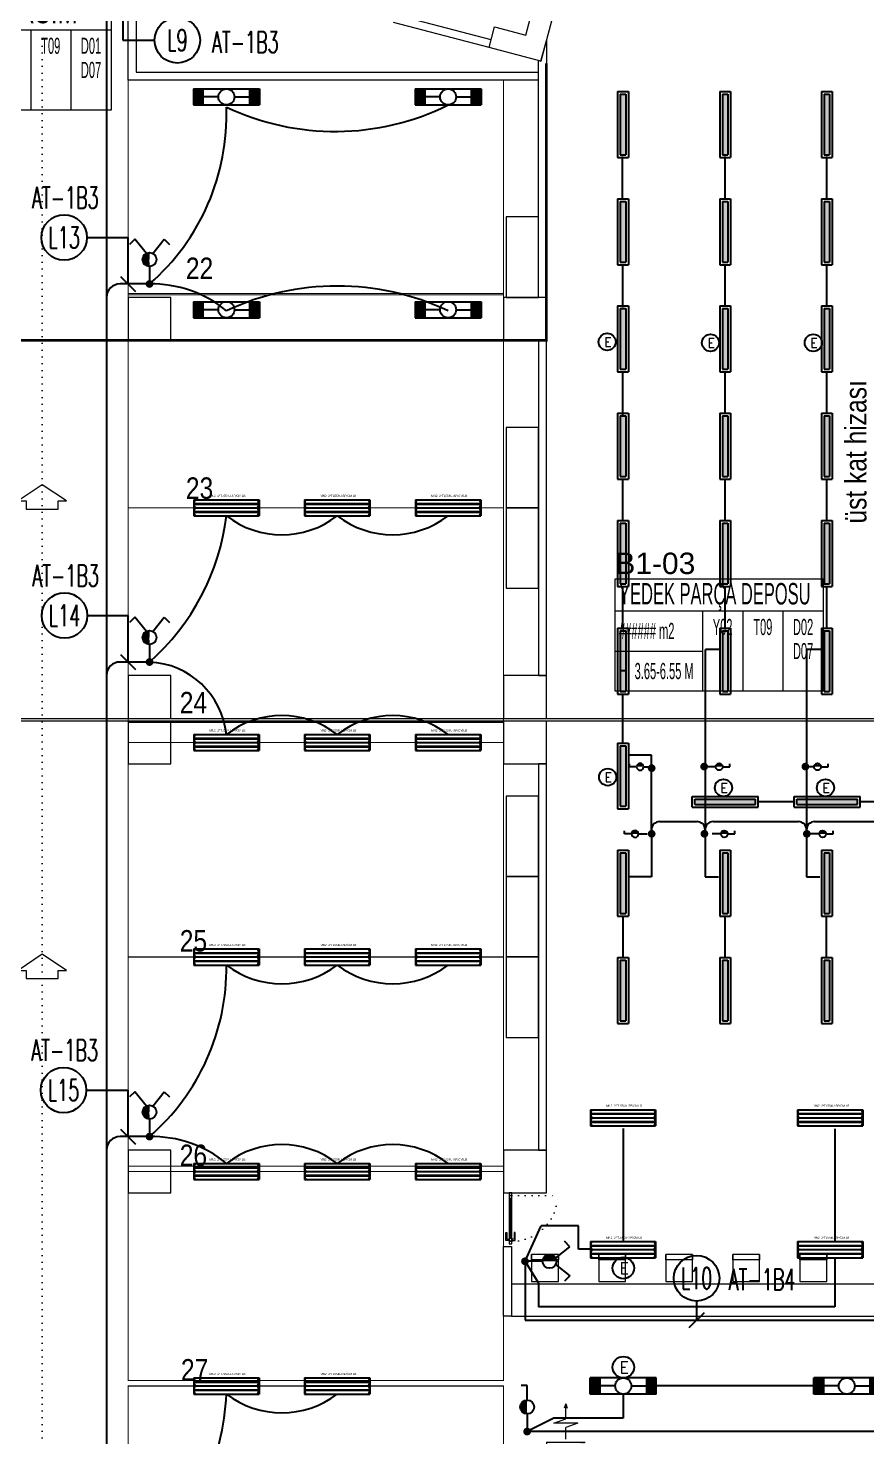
# Model space of a CAD drawing. Header units: metres. Extents: x -13316 to 152404, y -3899 to 30226.
# Drawn here: x 59094 to 60657, y 4665 to 7292 of the extents above; entities that cross this region are included whole.
import ezdxf
from ezdxf.enums import TextEntityAlignment as Align

# ---------------------------------------------------------------- set-up
doc = ezdxf.new("R2010")
doc.units = ezdxf.units.M
doc.header["$LTSCALE"] = 100
doc.header["$MEASUREMENT"] = 0
doc.header["$PDMODE"] = 1
doc.linetypes.add('DOT2', pattern=[0.125, 0, -0.125])
doc.linetypes.add('HIDDEN', pattern=[0.375, 0.25, -0.125])
doc.layers.get('0').update_dxf_attribs({"color": 9, "lineweight": 9})
for name, color, linetype, lineweight in [('00', 9, 'Continuous', 9), ('01', 9, 'Continuous', 9), ('05', 9, 'Continuous', 9), ('06B', 9, 'Continuous', 9), ('06D', 9, 'Continuous', 9), ('10', 9, 'Continuous', 9), ('15', 9, 'Continuous', 9), ('20', 9, 'DOT2', 9), ('21', 9, 'Continuous', 9), ('21_mahal200', 9, 'Continuous', 9), ('32-ekipman', 9, 'Continuous', 9), ('E-1x36 W SIVAÜSTÜ FLUORESAN ARMATÜR (ETANŞ)', 7, 'Continuous', 30), ('E-2x36 W SIVAÜSTÜ FLUORESAN ARMATÜR (ETANŞ)', 7, 'Continuous', 30), ('E-2x54 W SIVAÜSTÜ FLUORESAN YÜKSEK TAVAN ARMATÜRÜ', 7, 'Continuous', 30), ('E-ACİL AYDINLATMA KİTİ', 7, 'Continuous', 30), ('E-ANAHTAR (ETANŞ)', 7, 'Continuous', 30), ('E-KABLO', 7, 'Continuous', 30), ('E-KOMÜTATÖR ANAHTAR (ETANŞ)', 7, 'Continuous', 30), ('E-LINYE', 7, 'Continuous', 30)]:
    doc.layers.add(name, color=color, linetype=linetype, lineweight=lineweight)
doc.styles.add('Arial', font='arial.ttf', dxfattribs={"height": 2.5})
doc.styles.add('E-YAZI', font='txttw.shx')
doc.styles.add('MuuM_TEXT-STANDART', font='ARIALN.TTF')

# ---------------------------------------------------------------- blocks, each defined once
blk = doc.blocks.new('2x54 W SIVAÜSTÜ FLUORESAN YÜKSEK TAVAN ARMATÜRÜ')
at = {"layer": 'E-2x54 W SIVAÜSTÜ FLUORESAN YÜKSEK TAVAN ARMATÜRÜ', "color": 4}
for p, q in [((-60.8, 15), (-60.8, -15)), ((-60.8, 15), (60.8, 15)), ((-60, 0), (-15, 0)), ((15, 0), (60, 0)), ((60.8, 15), (60.8, 0)), ((60.8, 0), (60.8, -15)), ((-60.8, -15), (60.8, -15))]:
    blk.add_line(p, q, dxfattribs=at)
at = {"layer": 'E-2x54 W SIVAÜSTÜ FLUORESAN YÜKSEK TAVAN ARMATÜRÜ', "color": 7}
for p, q in [((-60.8, 0), (60.8, 0)), ((-59.3, 8), (59.3, 8)), ((-59.2, 7), (59.4, 7)), ((-59.3, -7), (59.3, -7)), ((-59.2, -8), (59.4, -8))]:
    blk.add_line(p, q, dxfattribs=at)
for centre in [(-59.2, 7.6), (-59.2, 7.3), (59.4, 7.6), (59.4, 7.3), (-59.2, -7.4), (-59.2, -7.7), (59.4, -7.4), (59.4, -7.7)]:
    blk.add_circle(centre, 0.11, dxfattribs=at)
for centre, radius, start, end in [((-48.7, 7.5), 12.1, 141.86, 218.14), ((-59.1, 7.5), 0.515, 106.8674, 266.7612), ((-59.3, 7.5), 0.519, 289.2244, 84.4042), ((48.7, 7.5), 12.1, 321.86, 38.14), ((59.5, 7.5), 0.515, 106.8674, 266.7612), ((59.3, 7.5), 0.519, 289.2244, 84.4042), ((-48.7, -7.5), 12.1, 141.86, 218.14), ((-59.1, -7.5), 0.515, 106.8674, 266.7612), ((-59.3, -7.5), 0.519, 289.2244, 84.4042), ((48.7, -7.5), 12.1, 321.86, 38.14), ((59.5, -7.5), 0.515, 106.8674, 266.7612), ((59.3, -7.5), 0.519, 289.2244, 84.4042)]:
    blk.add_arc(centre, radius, start, end, dxfattribs=at)
at = {"layer": 'E-2x54 W SIVAÜSTÜ FLUORESAN YÜKSEK TAVAN ARMATÜRÜ', "color": 7, "style": 'Arial'}
blk.add_text('MN2  2*TL554U-SP/CM LB', height=3.951, dxfattribs=at).set_placement((-31.6, 20.4))
blk = doc.blocks.new('100_KOMÜTATÖR ANAHTAR (ETANŞ)')
at = {"layer": 'E-KOMÜTATÖR ANAHTAR (ETANŞ)', "color": 4}
for p, q in [((-1.7, 5.22), (-2.33, 4.62)), ((-0.37, 3.56), (-1.7, 5.22)), ((0.37, 3.56), (1.7, 5.22)), ((1.7, 5.22), (2.33, 4.62)), ((0, 2.05), (0, 0))]:
    blk.add_line(p, q, dxfattribs=at)
at = {"layer": 'E-KOMÜTATÖR ANAHTAR (ETANŞ)', "color": 4, "const_width": 0.81}
blk.add_lwpolyline([(0, 3.27, 0.414214), (-0.41, 2.86, 0.414214), (0, 2.46, 0.414214)], format="xyb", dxfattribs=at)
at = {"layer": 'E-KOMÜTATÖR ANAHTAR (ETANŞ)', "color": 4}
blk.add_circle((0, 2.86), 0.81, dxfattribs=at)
blk = doc.blocks.new('100_2x36 W SIVAÜSTÜ FLUORESAN ARMATÜR (ETANŞ)')
at = {"layer": 'E-2x36 W SIVAÜSTÜ FLUORESAN ARMATÜR (ETANŞ)', "color": 4}
for p, q in [((-6.15, 1.5), (6.15, 1.5)), ((-6.15, 1.5), (-6.15, -1.5)), ((-1.5, 0), (-6.15, 0)), ((1.5, 0), (6.15, 0)), ((6.15, 1.5), (6.15, -1.5)), ((-6.15, -1.5), (6.15, -1.5))]:
    blk.add_line(p, q, dxfattribs=at)
blk.add_circle((0, 0), 1.5, dxfattribs=at)
for points in [[(-4.15, 1.5), (-4.15, -1.5), (-6.15, 1.5), (-6.15, -1.5)], [(4.15, 1.5), (4.15, -1.5), (6.15, 1.5), (6.15, -1.5)]]:
    blk.add_solid(points, dxfattribs=at)
blk = doc.blocks.new('100_ACİL AYDINLATMA KİTİ')
at = {"layer": 'E-ACİL AYDINLATMA KİTİ', "color": 3}
blk.add_circle((0, 0), 1.25, dxfattribs=at)
at = {"layer": 'E-ACİL AYDINLATMA KİTİ', "color": 3, "style": 'E-YAZI'}
blk.add_text('E', height=1.34, dxfattribs=at).set_placement((-0.45, -0.69))
blk = doc.blocks.new('E-LED ETANJ')
at = {"layer": 'E-1x36 W SIVAÜSTÜ FLUORESAN ARMATÜR (ETANŞ)'}
h = blk.add_hatch(color=4, dxfattribs=at)
h.dxf.hatch_style = 1
h.paths.add_polyline_path([(-5, 56.5), (-15, 56.5), (-15, -56.5), (-5, -56.5)])
at = {"layer": 'E-1x36 W SIVAÜSTÜ FLUORESAN ARMATÜR (ETANŞ)', "color": 4}
for p, q in [((-20, 61.5), (0, 61.5)), ((-20, 61.5), (-20, -61.5)), ((-15, 56.5), (-5, 56.5)), ((-15, 56.5), (-15, -56.5)), ((-5, 56.5), (-5, -56.5)), ((0, 61.5), (0, -61.5)), ((-20, -61.5), (0, -61.5)), ((-15, -56.5), (-5, -56.5))]:
    blk.add_line(p, q, dxfattribs=at)
at = {"layer": 'E-1x36 W SIVAÜSTÜ FLUORESAN ARMATÜR (ETANŞ)'}
blk.add_line((0, 61.5), (0, 61.5), dxfattribs=at)
blk = doc.blocks.new('100_ANAHTAR (ETANŞ)')
at = {"layer": 'E-ANAHTAR (ETANŞ)', "color": 4}
for p, q in [((0, 5.35), (-0.71, 5.35)), ((0, 3.67), (0, 5.35)), ((0, 2.05), (0, 0))]:
    blk.add_line(p, q, dxfattribs=at)
at = {"layer": 'E-ANAHTAR (ETANŞ)', "color": 4, "const_width": 0.81}
blk.add_lwpolyline([(0, 3.27, 0.414214), (-0.41, 2.86, 0.414214), (0, 2.46, 0.414214)], format="xyb", dxfattribs=at)
at = {"layer": 'E-ANAHTAR (ETANŞ)', "color": 4}
blk.add_circle((0, 2.86), 0.81, dxfattribs=at)
blk = doc.blocks.new('p-kolon_80x80')
blk.add_lwpolyline([(-40, -40), (40, -40), (40, 40), (-40, 40)], close=True)
blk = doc.blocks.new('1.bod.mimari.elk')
at = {"layer": '01'}
for points in [[(3643.2, -1655.6), (3701.4, -1670.8), (3819, -1227.3), (3857.7, -1237.5), (3729.8, -1719.6), (3633.1, -1694.3)], [(3633.1, -1694.3), (3643.2, -1655.6)]]:
    blk.add_lwpolyline(points, dxfattribs=at)
for p in [(3000, -2200), (3700, -2200), (3000, -2905), (3700, -2905), (3000, -2990), (3700, -2990), (3000, -3790), (3700, -3790)]:
    blk.add_blockref('p-kolon_80x80', p, dxfattribs=at)
blk = doc.blocks.new('p-işyeri')
at = {"color": 0, "const_width": 2}
blk.add_lwpolyline([(200, 0), (200, 700), (-200, 700), (-200, 0)], close=True, dxfattribs=at)
blk = doc.blocks.new('p-dilatasyon yeri')
at = {"layer": '06D'}
for points in [[(0, 5685), (5355, 5685)], [(5355, 5680), (0, 5680)]]:
    blk.add_lwpolyline(points, dxfattribs=at)
blk = doc.blocks.new('p-birim')
blk.add_lwpolyline([(0, 0), (1, 0), (1, 1), (0, 1)], close=True)
blk = doc.blocks.new('YD-72-20')
at = {"linetype": 'Continuous'}
for p, q in [((0, 0.714), (-0.028, 0.634)), ((0, 0.714), (0.028, 0.634)), ((0, 0.434), (0, 0.714)), ((-0.225, 0.355), (0.225, 0.355)), ((-0.225, 0.355), (0, 0.276)), ((0.225, 0.355), (0, 0.434)), ((0, 0.058), (0, 0.276)), ((0.36, 0), (-0.36, 0)), ((0.36, 0), (0.36, -0.2))]:
    blk.add_line(p, q, dxfattribs=at)
blk.add_solid([(0.36, -0.2), (-0.36, 0), (-0.36, -0.2)])
blk = doc.blocks.new('b1 yan.dol')
at = {"xscale": -100, "yscale": 100, "zscale": 100}
blk.add_blockref('YD-72-20', (59776, -15176.4), dxfattribs=at)
blk = doc.blocks.new('0_arrow1')
at = {"linetype": 'ByBlock', "lineweight": -2}
blk.add_lwpolyline([(15, -22.5), (-15, -22.5), (-15, -15), (-22.5, -15), (0, 0), (22.5, -15), (15, -15)], close=True, dxfattribs=at)
blk.add_point((0, 0))
blk = doc.blocks.new('p-sandalye-03')
for points in [[(-5, -25.1), (-5, 24.9), (-55, 24.9), (-55, -25.1), (-5, -25.1)], [(-55, 24.9), (-45, 24.9), (-45, -25.1), (-55, -25.1)]]:
    blk.add_lwpolyline(points)
blk.add_point((0, -0.1))
blk = doc.blocks.new('p-al-01')
at = {"layer": '06B'}
for points in [[(27, 4.3), (27, 10.6), (42, 10.6), (42, 8.7), (29.3, 8.7), (29.3, 8.7), (29.3, 4.3), (27, 4.3)], [(27, -0.7), (27, -6.9), (42, -6.9), (42, -5), (29.3, -5), (29.3, -5), (29.3, -0.7), (27, -0.7)]]:
    blk.add_lwpolyline(points, dxfattribs=at)
at = {"layer": '06D'}
for p, q in [((115.7, 4.3), (28.8, 4.3)), ((28.8, -0.7), (115.7, -0.7))]:
    blk.add_line(p, q, dxfattribs=at)
at = {"layer": '10'}
for points in [[(25.7, -0.7), (25.7, 4.3), (20.7, 4.3), (20.7, -0.7)], [(30.7, -0.7), (30.7, 4.3), (25.7, 4.3), (25.7, -0.7)], [(110.7, -0.7), (110.7, 4.3), (105.7, 4.3), (105.7, -0.7)], [(115.7, -0.7), (115.7, 4.3), (110.7, 4.3), (110.7, -0.7)]]:
    blk.add_lwpolyline(points, close=True, dxfattribs=at)
at = {"layer": '15'}
blk.add_lwpolyline([(105.7, 1.8), (30.7, 1.8)], dxfattribs=at)
at = {"layer": '20'}
blk.add_lwpolyline([(110.7, -0.7), (110.7, -85.7)], dxfattribs=at)
blk.add_arc((110.7, -0.7), 85, 180, 270, dxfattribs=at)
blk = doc.blocks.new('0_roomno2')
blk.add_lwpolyline([(19.38, -10.5), (0, -10.5), (0, 0), (19.38, 0)], close=True)
for points in [[(0, -3), (19.38, -3)], [(8.12, -3), (8.12, -10.5)], [(11.88, -3), (11.88, -10.5)], [(15.62, -3), (15.62, -10.5)], [(0, -6.75), (8.12, -6.75)]]:
    blk.add_lwpolyline(points)
at = {"style": 'MuuM_TEXT-STANDART', "width": 0.6}
blk.add_text('H:', height=1.5, dxfattribs=at).set_placement((0.35, -8.61), align=Align.MIDDLE_LEFT)
at = {"style": 'Arial'}
blk.add_attdef('ODANO', (0, 1.17), '', height=2, dxfattribs=at)
blk.add_attdef('MEKANADI', text='', height=2, dxfattribs=at).set_placement((0.35, -3), align=Align.BOTTOM_LEFT)
at = {"style": 'MuuM_TEXT-STANDART', "width": 0.6}
for tag, p in [('YER01', (10, -4.5)), ('TAVAN01', (13.75, -4.5)), ('DUVAR01', (17.5, -4.5)), ('YER02', (10, -6.75)), ('TAVAN02', (13.75, -6.75)), ('DUVAR02', (17.5, -6.75)), ('YER03', (10, -9)), ('TAVAN03', (13.75, -9)), ('DUVAR03', (17.5, -9))]:
    blk.add_attdef(tag, text='', height=1.5, dxfattribs=at).set_placement(p, align=Align.MIDDLE_CENTER)
for tag, p in [('M2', (0.35, -4.88)), ('TEMIZTAVANYUKSEKLIGI', (1.8, -8.61))]:
    blk.add_attdef(tag, text='', height=1.5, dxfattribs=at).set_placement(p, align=Align.MIDDLE_LEFT)
blk = doc.blocks.new('1.bod.mimari1.elk')
at = {"layer": '00'}
for p, q in [((3740, -3030), (3725, -3030)), ((3725, -3030), (3725, -3750)), ((3740, -3575), (3740, -3030)), ((3740, -3750), (3740, -3575)), ((3725, -3750), (3740, -3750))]:
    blk.add_line(p, q, dxfattribs=at)
for points in [[(3725, -1755), (2960, -1755), (2960, -1560)], [(2975, -1560), (2975, -1740), (3725, -1740)], [(3633.07, -1694.3), (3454.79, -1647.67)], [(3636.87, -1679.79), (3458.59, -1633.16)], [(3725, -1718.35), (3725, -1718.35), (3725, -1718.35), (3729.82, -1719.61), (3740, -1681.22), (3740, -2160), (3725, -2160), (3725, -1718.35), (3725, -1718.35)]]:
    blk.add_lwpolyline(points, dxfattribs=at)
for points in [[(3725, -2240), (3725, -2865), (3740, -2865), (3740, -2240)], [(3675, -3930), (3675, -4060), (3660, -4060), (3660, -3930)]]:
    blk.add_lwpolyline(points, close=True, dxfattribs=at)
at = {"layer": '06D', "linetype": 'DOT2'}
blk.add_lwpolyline([(2800, -1678.64), (2800, -7740, 0.4142136), (3100, -8040), (11395.6, -8040)], format="xyb", dxfattribs=at)
blk.add_arc((2300, -4550), 500, 0, 90, dxfattribs=at)
at = {"layer": '20', "ltscale": 2, "const_width": 5}
blk.add_lwpolyline([(860, -7830), (1640, -7830), (1640, -4630), (1640, -4630), (1640, -3830), (1640, -3830), (1640, -2240), (3740, -2240), (3740, -1723.58)], dxfattribs=at)
blk.add_blockref('p-dilatasyon yeri', (0, -8630))
at = {"rotation": 90.00000000000001}
blk.add_blockref('p-al-01', (3674.6, -3945.67), dxfattribs=at)
at = {"layer": '05', "xscale": 60.00000000000003, "yscale": 150}
for p in [(3665, -2160), (3665, -2552.5), (3665, -2702.5), (3665, -3240), (3665, -3390), (3665, -3540)]:
    blk.add_blockref('p-birim', p, dxfattribs=at)
at = {"layer": '05', "rotation": 270}
for p in [(3737.5, -4000), (3862.5, -4000), (3987.5, -4000), (4112.5, -4000), (4237.5, -4000)]:
    blk.add_blockref('p-sandalye-03', p, dxfattribs=at)
at = {"layer": '05', "xscale": 60, "yscale": 750, "rotation": 90}
blk.add_blockref('p-birim', (4425, -4060), dxfattribs=at)
at = {"layer": '06D', "color": 89, "linetype": 'HIDDEN', "true_color": 0x2e4d23, "rotation": 90}
for p in [(3660, -1955), (3660, -2352.5), (3660, -2752.5), (3660, -3190), (3660, -3590), (3660, -3980), (3660, -4390)]:
    blk.add_blockref('p-işyeri', p, dxfattribs=at)
at = {"layer": '06D', "xscale": -2, "yscale": 2, "zscale": 2}
for p in [(2800, -2509.68), (2800, -3385)]:
    blk.add_blockref('0_arrow1', p, dxfattribs=at)
at = {"layer": '21_mahal200'}
ref = blk.add_blockref('0_roomno2', (2540.94, -1600.8), dxfattribs=dict(at, xscale=20, yscale=20, zscale=20))
ref.add_attrib('ODANO', 'B1-02', (2540.94, -1592.16), dxfattribs={"layer": '0', "height": 40, "style": 'Arial'})
ref.add_attrib('MEKANADI', 'TEKNİK HACİM', dxfattribs={"layer": '0', "height": 40, "style": 'Arial', "width": 0.8}).set_placement((2547.94, -1660.8), align=Align.BOTTOM_LEFT)
ref.add_attrib('M2', '##### m2', dxfattribs={"layer": '0', "height": 30, "style": 'MuuM_TEXT-STANDART', "width": 0.6}).set_placement((2547.94, -1698.3), align=Align.MIDDLE_LEFT)
ref.add_attrib('TEMIZTAVANYUKSEKLIGI', '2.90 M', dxfattribs={"layer": '0', "height": 30, "style": 'MuuM_TEXT-STANDART', "width": 0.6}).set_placement((2576.94, -1772.96), align=Align.MIDDLE_LEFT)
ref.add_attrib('YER01', 'Y04', dxfattribs={"layer": '0', "height": 30, "style": 'MuuM_TEXT-STANDART', "width": 0.6}).set_placement((2740.94, -1690.8), align=Align.MIDDLE_CENTER)
ref.add_attrib('TAVAN01', 'T09', dxfattribs={"layer": '0', "height": 30, "style": 'MuuM_TEXT-STANDART', "width": 0.6}).set_placement((2815.94, -1690.8), align=Align.MIDDLE_CENTER)
ref.add_attrib('DUVAR01', 'D01', dxfattribs={"layer": '0', "height": 30, "style": 'MuuM_TEXT-STANDART', "width": 0.6}).set_placement((2890.94, -1690.8), align=Align.MIDDLE_CENTER)
ref.add_attrib('DUVAR02', 'D07', dxfattribs={"layer": '0', "height": 30, "style": 'MuuM_TEXT-STANDART', "width": 0.6}).set_placement((2890.94, -1735.8), align=Align.MIDDLE_CENTER)
ref = blk.add_blockref('0_roomno2', (3868.39, -2684.62), dxfattribs=dict(at, xscale=20, yscale=20, zscale=20))
ref.add_attrib('ODANO', 'B1-03', (3868.39, -2675.97), dxfattribs={"layer": '0', "height": 40, "style": 'Arial'})
ref.add_attrib('MEKANADI', 'YEDEK PARÇA DEPOSU', dxfattribs={"layer": '0', "height": 40, "style": 'Arial', "width": 0.55}).set_placement((3875.39, -2744.62), align=Align.BOTTOM_LEFT)
ref.add_attrib('M2', '###### m2', dxfattribs={"layer": '0', "height": 30, "style": 'MuuM_TEXT-STANDART', "width": 0.6}).set_placement((3875.39, -2782.12), align=Align.MIDDLE_LEFT)
ref.add_attrib('TEMIZTAVANYUKSEKLIGI', '3.65-6.55 M', dxfattribs={"layer": '0', "height": 30, "style": 'MuuM_TEXT-STANDART', "width": 0.6}).set_placement((3904.39, -2856.78), align=Align.MIDDLE_LEFT)
ref.add_attrib('YER01', 'Y02', dxfattribs={"layer": '0', "height": 30, "style": 'MuuM_TEXT-STANDART', "width": 0.6}).set_placement((4068.39, -2774.62), align=Align.MIDDLE_CENTER)
ref.add_attrib('TAVAN01', 'T09', dxfattribs={"layer": '0', "height": 30, "style": 'MuuM_TEXT-STANDART', "width": 0.6}).set_placement((4143.39, -2774.62), align=Align.MIDDLE_CENTER)
ref.add_attrib('DUVAR01', 'D02', dxfattribs={"layer": '0', "height": 30, "style": 'MuuM_TEXT-STANDART', "width": 0.6}).set_placement((4218.39, -2774.62), align=Align.MIDDLE_CENTER)
ref.add_attrib('DUVAR02', 'D07', dxfattribs={"layer": '0', "height": 30, "style": 'MuuM_TEXT-STANDART', "width": 0.6}).set_placement((4218.39, -2819.62), align=Align.MIDDLE_CENTER)
at = {"layer": '32-ekipman'}
blk.add_blockref('b1 yan.dol', (-56000, 10881.42), dxfattribs=at)
at = {"layer": '21', "style": 'MuuM_TEXT-STANDART'}
for s, p in [('22', (3067.8, -2137.78)), ('23', (3067.8, -2547.66)), ('24', (3056.39, -2947.66)), ('25', (3056.39, -3391.88)), ('26', (3056.39, -3791.88)), ('27', (3058.62, -4191.88))]:
    blk.add_text(s, height=40, dxfattribs=at).set_placement(p, align=Align.BOTTOM_LEFT)
blk.add_text('üst kat hizası', height=40, rotation=90, dxfattribs=at).set_placement((4336.52, -2581.79))

msp = doc.modelspace()

# ---------------------------------------------------------------- linework, layer by layer
at = {"layer": 'E-KABLO', "color": 5}
for p, q in [((59240, 7351.36), (59240, 6790)), ((59240, 6790), (59240, 6085)), ((59240, 6085), (59240, 5200)), ((59240, 5200), (59240, 4400))]:
    msp.add_line(p, q, dxfattribs=at)
at = {"layer": 'E-KABLO', "color": 6}
for p, q in [((60201.57, 6974.42), (60201.57, 7052.45)), ((60393.17, 6974.42), (60393.17, 7052.45)), ((60582.66, 6974.42), (60582.66, 7052.45)), ((60202.68, 6771.68), (60202.68, 6849.72)), ((60393.17, 6773.82), (60393.17, 6851.85)), ((60582.66, 6773.82), (60582.66, 6851.85)), ((59320, 6815), (59265, 6815)), ((60202.68, 6571.08), (60202.68, 6649.11)), ((60393.17, 6574.62), (60393.17, 6652.65)), ((60582.66, 6574.62), (60582.66, 6652.65)), ((60202.68, 6371.88), (60202.68, 6449.91)), ((60393.17, 6373.41), (60393.17, 6451.44)), ((60582.66, 6373.41), (60582.66, 6451.44)), ((60202.68, 6170.67), (60202.68, 6248.71)), ((60393.17, 6173.37), (60393.17, 6251.4)), ((60582.66, 6173.37), (60582.66, 6251.4)), ((60356.53, 5786.66), (60356.53, 6133.53)), ((60385.26, 6133.53), (60356.53, 6133.53)), ((60545.26, 5786.66), (60545.26, 6133.53)), ((60574, 6133.53), (60545.26, 6133.53)), ((59320, 6110), (59265, 6110)), ((60202.68, 5959), (60202.68, 6048.66)), ((60255.8, 5936.22), (60212.68, 5936.22)), ((60255.8, 5797.38), (60255.8, 5936.22)), ((60521.67, 5849.53), (60454.67, 5849.53)), ((60808.4, 5849.53), (60644.67, 5849.53)), ((60270.8, 5812.38), (60340.69, 5812.38)), ((60370.69, 5812.38), (60529.81, 5812.38)), ((60559.81, 5812.38), (60817.23, 5812.38)), ((60255.8, 5797.38), (60255.8, 5709.76)), ((60355.69, 5797.38), (60355.69, 5709.76)), ((60544.81, 5797.38), (60544.81, 5709.76)), ((60255.8, 5709.76), (60212.68, 5709.76)), ((60355.69, 5709.76), (60380.65, 5709.76)), ((60544.81, 5709.76), (60569.78, 5709.76)), ((60202.56, 5636.29), (60202.56, 5558.15)), ((60392.61, 5636.29), (60392.61, 5558.15)), ((60581.73, 5636.29), (60581.73, 5558.15)), ((60203.29, 5240), (60203.29, 5030)), ((60597.86, 5239.35), (60597.86, 5030)), ((59320, 5225), (59265, 5225)), ((60020, 4992.5), (60050, 5058.76)), ((60119.61, 5058.76), (60050, 5058.76)), ((60119.61, 5015), (60119.61, 5058.76)), ((60020, 4992.5), (60016.51, 4991.63)), ((60020, 4992.5), (60020, 4882.5)), ((60045, 4952.5), (60020, 4992.5)), ((60141.79, 5015), (60119.61, 5015)), ((60597.86, 5000), (60597.86, 4907.5)), ((60045, 4952.5), (60045, 4907.5)), ((60597.86, 4907.5), (60045, 4907.5)), ((60020, 4882.5), (61760, 4882.5)), ((60558.36, 4760), (60264.79, 4760)), ((60203.29, 4745), (60203.29, 4700)), ((60073.99, 4700), (60023.99, 4675)), ((60203.29, 4700), (60073.99, 4700)), ((60732.49, 4675), (60023.99, 4675))]:
    msp.add_line(p, q, dxfattribs=at)
at = {"layer": 'E-KABLO', "color": 4, "linetype": 'Continuous', "const_width": 7.2}
for points in [[(59323.6, 6815, 1), (59316.4, 6815, 1)], [(59323.6, 6110, 1), (59316.4, 6110, 1)], [(60256.12, 5908.53, 1), (60256.12, 5915.73, 1)], [(60353.99, 5911.4, 1), (60353.99, 5918.6, 1)], [(60542.73, 5911.4, 1), (60542.73, 5918.6, 1)], [(60256.12, 5786.1, 1), (60256.12, 5793.3, 1)], [(60354.49, 5786.1, 1), (60354.49, 5793.3, 1)], [(60545.4, 5786.1, 1), (60545.4, 5793.3, 1)], [(59323.6, 5225, 1), (59316.4, 5225, 1)], [(60023.6, 4992.5, 1), (60016.4, 4992.5, 1)], [(60027.59, 4675, 1), (60020.39, 4675, 1)]]:
    msp.add_lwpolyline(points, format="xyb", close=True, dxfattribs=at)
at = {"layer": 'E-KABLO', "color": 6}
for centre, radius, start, end in [((59666.02, 7573.36), 473.9, 244.67832, 296.39094), ((59045.63, 7130.3), 417.96, 311.02928, 2.01592), ((59265, 6790), 25, 90, 180), ((59324.42, 6597.22), 217.83, 50.37657, 91.16209), ((59670, 6324.88), 486.23, 64.84666, 115.15334), ((59031.9, 6435.49), 434.68, 311.5134, 352.99841), ((59566.67, 6517.54), 170.04, 232.57652, 307.42348), ((59773.33, 6517.54), 170.04, 232.57652, 307.42348), ((59265, 6085), 25, 90, 180), ((59313.16, 5959.15), 151.01, 6.02564, 87.40422), ((59566.67, 5839.96), 170.04, 52.57652, 127.42348), ((59773.33, 5839.96), 170.04, 52.57652, 127.42348), ((60270.8, 5797.38), 15, 90, 180), ((60340.69, 5797.38), 15, 0, 90), ((60370.69, 5797.38), 15, 90, 180), ((60529.81, 5797.38), 15, 0, 90), ((60559.81, 5797.38), 15, 90, 180), ((59046.66, 5539.53), 416.7, 310.99135, 0.75185), ((59566.67, 5680.04), 170.04, 232.57652, 307.42348), ((59773.33, 5680.04), 170.04, 232.57652, 307.42348), ((59265, 5200), 25, 90, 180), ((59324.42, 5007.22), 217.83, 50.37657, 91.16209), ((59566.67, 5039.96), 170.04, 52.57652, 127.42348), ((59773.33, 5039.96), 170.04, 52.57652, 127.42348), ((58982.11, 4768.45), 481.79, 314.53267, 357.21052), ((59566.67, 4880.04), 170.04, 232.57652, 307.42348)]:
    msp.add_arc(centre, radius, start, end, dxfattribs=at)
at = {"layer": 'E-LINYE', "color": 7, "linetype": 'Continuous'}
for p, q in [((59270, 7381.36), (59270, 7269.52)), ((59270, 7269.52), (59329.47, 7269.52)), ((59203.36, 6901.71), (59280, 6901.71)), ((59280, 6815), (59280, 6901.71)), ((59265.86, 6829.14), (59294.14, 6800.86)), ((59203.99, 6196.71), (59280, 6196.71)), ((59280, 6110), (59280, 6196.71)), ((59265.86, 6124.14), (59294.14, 6095.86)), ((59202.22, 5311.71), (59280, 5311.71)), ((59280, 5225), (59280, 5311.71)), ((59265.86, 5239.14), (59294.14, 5210.86)), ((60339.85, 4918.37), (60339.85, 4882.5)), ((60353.99, 4896.64), (60325.7, 4868.36))]:
    msp.add_line(p, q, dxfattribs=at)
for centre in [(59371.91, 7269.52), (59160.92, 6901.71), (59161.55, 6196.71), (59159.77, 5311.71), (60339.85, 4960.81)]:
    msp.add_circle(centre, 42.44, dxfattribs=at)

# ---------------------------------------------------------------- block references
at = {"layer": '06D'}
for name in ['1.bod.mimari.elk', '1.bod.mimari1.elk']:
    msp.add_blockref(name, (56320, 8950), dxfattribs=at)
at = {"layer": 'E-1x36 W SIVAÜSTÜ FLUORESAN ARMATÜR (ETANŞ)', "color": 2}
for p in [(60212.68, 7112.5), (60403.17, 7112.5), (60592.66, 7112.5), (60212.68, 6912.5), (60403.17, 6912.5), (60592.66, 6912.5), (60212.68, 6712.5), (60403.17, 6712.5), (60592.66, 6712.5), (60212.68, 6512.5), (60403.17, 6512.5), (60592.66, 6512.5), (60212.68, 6312.5), (60403.17, 6312.5), (60592.66, 6312.5), (60212.68, 6111.87), (60403.17, 6111.87), (60592.66, 6111.87), (60212.68, 5897.5), (60212.68, 5697.5), (60403.17, 5697.5), (60592.66, 5697.5), (60212.68, 5497.5), (60403.17, 5497.5), (60592.66, 5497.5)]:
    msp.add_blockref('E-LED ETANJ', p, dxfattribs=at)
at = {"layer": 'E-1x36 W SIVAÜSTÜ FLUORESAN ARMATÜR (ETANŞ)', "color": 2, "rotation": 90}
for p in [(60393.17, 5859.53), (60583.17, 5859.53)]:
    msp.add_blockref('E-LED ETANJ', p, dxfattribs=at)
at = {"layer": 'E-2x36 W SIVAÜSTÜ FLUORESAN ARMATÜR (ETANŞ)', "xscale": 10, "yscale": 10, "zscale": 10}
for p in [(59463.33, 7163.86), (59876.66, 7163.86), (59463.33, 6767), (59876.66, 6767)]:
    msp.add_blockref('100_2x36 W SIVAÜSTÜ FLUORESAN ARMATÜR (ETANŞ)', p, dxfattribs=at)
at = {"layer": 'E-2x36 W SIVAÜSTÜ FLUORESAN ARMATÜR (ETANŞ)', "xscale": 10, "yscale": 10, "zscale": 10, "rotation": 180}
for p in [(60203.29, 4760), (60619.86, 4760)]:
    msp.add_blockref('100_2x36 W SIVAÜSTÜ FLUORESAN ARMATÜR (ETANŞ)', p, dxfattribs=at)
at = {"layer": 'E-2x54 W SIVAÜSTÜ FLUORESAN YÜKSEK TAVAN ARMATÜRÜ', "color": 6}
for p in [(59463.33, 6397.5), (59670, 6397.5), (59876.67, 6397.5), (59463.33, 5960), (59670, 5960), (59876.67, 5960), (59463.33, 5560), (59670, 5560), (59876.67, 5560), (60202.73, 5260.2), (60589.04, 5260.2), (59463.33, 5160), (59670, 5160), (59876.67, 5160), (60202.73, 5014.2), (60589.04, 5014.2), (59463.33, 4760), (59670, 4760)]:
    msp.add_blockref('2x54 W SIVAÜSTÜ FLUORESAN YÜKSEK TAVAN ARMATÜRÜ', p, dxfattribs=at)
at = {"layer": 'E-ACİL AYDINLATMA KİTİ'}
for p, xscale, yscale, zscale in [((60173.23, 6707.03), 12.8, 12.8, 12.8), ((60365.88, 6705.37), 12.8, 12.8, 12.8), ((60557.49, 6705.37), 12.8, 12.8, 12.8), ((60174.15, 5895.45), 12.8, 12.8, 12.8), ((60389.91, 5875.54), 12.8, 12.8, 12.8), ((60580.1, 5875.54), 12.8, 12.8, 12.8), ((60203.29, 4979.98), 16, 16, 16), ((60203.29, 4795.02), 16, 16, 16)]:
    msp.add_blockref('100_ACİL AYDINLATMA KİTİ', p, dxfattribs=dict(at, xscale=xscale, yscale=yscale, zscale=zscale))
at = {"layer": 'E-ANAHTAR (ETANŞ)', "yscale": 8, "zscale": 8}
for p, xscale, rotation in [((60257.5, 5914.63), -8, 90), ((60359.15, 5914.63), 8, 270), ((60542.41, 5914.63), 8, 270), ((60248.01, 5789.56), -8, 90), ((60368.64, 5789.56), 8, 270), ((60551.9, 5789.56), 8, 270)]:
    msp.add_blockref('100_ANAHTAR (ETANŞ)', p, dxfattribs=dict(at, xscale=xscale, rotation=rotation))
at = {"layer": 'E-ANAHTAR (ETANŞ)', "xscale": 16, "yscale": 16, "zscale": 16}
msp.add_blockref('100_ANAHTAR (ETANŞ)', (60023.99, 4675), dxfattribs=at)
at = {"layer": 'E-KOMÜTATÖR ANAHTAR (ETANŞ)', "xscale": 16, "yscale": 16, "zscale": 16}
for p in [(59320, 6815), (59320, 6110), (59320, 5225)]:
    msp.add_blockref('100_KOMÜTATÖR ANAHTAR (ETANŞ)', p, dxfattribs=at)
at = {"layer": 'E-KOMÜTATÖR ANAHTAR (ETANŞ)', "xscale": 16, "yscale": 16, "zscale": 16, "rotation": 270}
msp.add_blockref('100_KOMÜTATÖR ANAHTAR (ETANŞ)', (60020, 4992.5), dxfattribs=at)

# ---------------------------------------------------------------- texts
at = {"layer": 'E-LINYE', "color": 3, "linetype": 'Continuous', "style": 'E-YAZI', "width": 0.6}
for s, p in [('L9', (59371.91, 7269.52)), ('AT-1B3', (59498.49, 7265.85)), ('AT-1B3', (59162.89, 6976.03)), ('L13', (59160.92, 6901.71)), ('AT-1B3', (59163.52, 6271.03)), ('L14', (59161.55, 6196.71)), ('AT-1B3', (59161.75, 5386.03)), ('L15', (59159.77, 5311.71)), ('L10', (60339.85, 4960.81)), ('AT-1B4', (60461.82, 4958.73))]:
    msp.add_text(s, height=40, dxfattribs=at).set_placement(p, align=Align.MIDDLE_CENTER)

doc.saveas('drawing.dxf')
